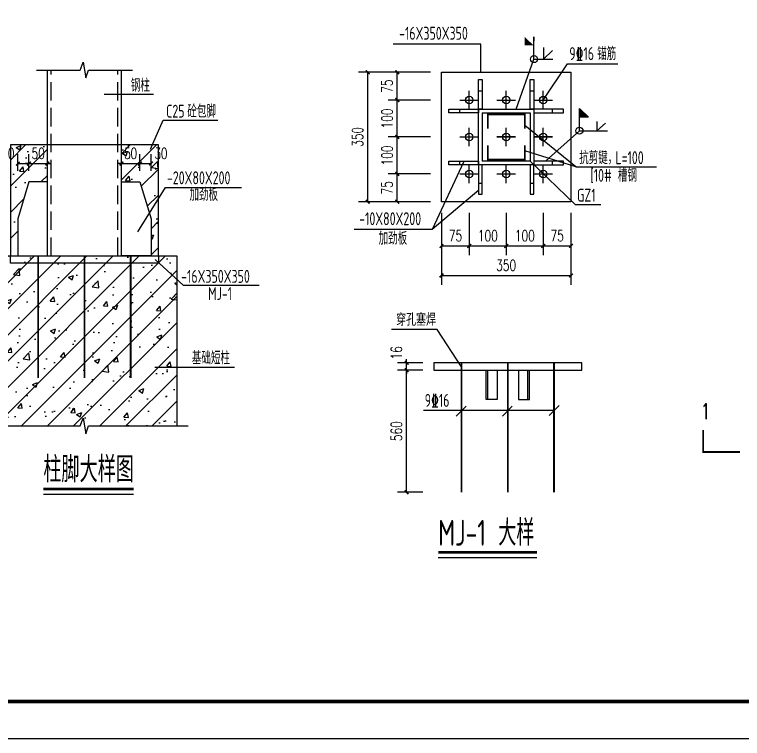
# Model space of a CAD drawing. Extents: x -45319 to 28981, y 14254 to 102895.
# Drawn here: x -11422 to 8256, y 14254 to 33828 of the extents above; entities that cross this region are included whole.
import ezdxf

# ---------------------------------------------------------------- set-up
doc = ezdxf.new("R2010")
doc.units = 0
doc.header["$LTSCALE"] = 1000
doc.header["$MEASUREMENT"] = 0
doc.linetypes.add('DASH', pattern=[0.35, 0.25, -0.1])
for name, color, linetype in [('220', 2, 'Continuous'), ('DIM_SYMB', 3, 'Continuous'), ('PUB_TEXT', 7, 'Continuous'), ('PUB_TITLE', 4, 'Continuous'), ('立面', 2, 'Continuous')]:
    doc.layers.add(name, color=color, linetype=linetype)
doc.styles.add('_TCH_DIM', font='SIMPLEX', dxfattribs={"bigfont": 'GBCBIG'})
doc.styles.add('_TCH_DIM_T3', font='SIMPLEX.shx', dxfattribs={"width": 0.705882, "bigfont": 'GBCBIG.shx'})
doc.styles.add('_TCH_LABEL', font='COMPLEX', dxfattribs={"bigfont": 'GBCBIG'})
doc.styles.get("Standard").update_dxf_attribs({"font": 'gbenor.shx', "bigfont": 'gbcbig.shx'})
doc.styles.add('TSSD_Dimension', font='Tssdeng.shx', dxfattribs={"width": 0.7, "bigfont": 'hztxt.shx'})
doc.styles.add('TSSD_Rein', font='tssdeng.shx', dxfattribs={"width": 0.7, "bigfont": 'hztxt.shx'})
doc.dimstyles.new('_TCH_ARCH&&10', dxfattribs={"dimtxt": 29.75, "dimasz": 10, "dimexe": 25, "dimexo": 30, "dimgap": 12.625, "dimtad": 1, "dimdec": 0, "dimzin": 0, "dimdsep": 46, "dimtxsty": '_TCH_DIM_T3', "dimblk": 'ARCHTICK', "dimcen": 0.09, "dimclrt": 7, "dimazin": 2, "dimtfac": 1, "dimtdec": 0, "dimtix": 1, "dimtmove": 2, "dimatfit": 3, "dimfxl": 0, "dimtolj": 1, "dimtzin": 0, "dimarcsym": 0})

# ---------------------------------------------------------------- blocks, each defined once
blk = doc.blocks.new('_ArchTick')
at = {"color": 0, "linetype": 'ByBlock', "const_width": 0.4}
blk.add_lwpolyline([(-0.5, -0.5), (0.5, 0.5)], dxfattribs=at)
blk = doc.blocks.new('*D42')
at = {"layer": '220', "color": 0, "lineweight": -2, "transparency": 16777216}
for p, q in [((145231.5, 71794), (145127, 71794)), ((145152, 71694), (145152, 71794)), ((145231.5, 71694), (145127, 71694))]:
    blk.add_line(p, q, dxfattribs=at)
at = {"layer": 'Defpoints', "color": 0, "transparency": 16777216}
for p in [(145152, 71794), (145261.5, 71794), (145261.5, 71694)]:
    blk.add_point(p, dxfattribs=at)
at = {"layer": '220', "color": 0, "lineweight": -2, "transparency": 16777216, "xscale": 10, "yscale": 10, "zscale": 10}
for p, rotation in [((145152, 71794), 90), ((145152, 71694), 270)]:
    blk.add_blockref('_ArchTick', p, dxfattribs=dict(at, rotation=rotation))
at = {"layer": '220', "color": 7, "transparency": 16777216, "insert": (145124.5, 71744), "char_height": 29.75, "attachment_point": 5, "rotation": 90, "style": '_TCH_DIM_T3'}
blk.add_mtext('\\A1;100', dxfattribs=at)
blk = doc.blocks.new('*D43')
at = {"layer": '220', "color": 0, "lineweight": -2, "transparency": 16777216}
for p, q in [((145231.5, 71694), (145127, 71694)), ((145152, 71594), (145152, 71694)), ((145231.5, 71594), (145127, 71594))]:
    blk.add_line(p, q, dxfattribs=at)
at = {"layer": 'Defpoints', "color": 0, "transparency": 16777216}
for p in [(145152, 71694), (145261.5, 71694), (145261.5, 71594)]:
    blk.add_point(p, dxfattribs=at)
at = {"layer": '220', "color": 0, "lineweight": -2, "transparency": 16777216, "xscale": 10, "yscale": 10, "zscale": 10}
for p, rotation in [((145152, 71694), 90), ((145152, 71594), 270)]:
    blk.add_blockref('_ArchTick', p, dxfattribs=dict(at, rotation=rotation))
at = {"layer": '220', "color": 7, "transparency": 16777216, "insert": (145124.5, 71644), "char_height": 29.75, "attachment_point": 5, "rotation": 90, "style": '_TCH_DIM_T3'}
blk.add_mtext('\\A1;100', dxfattribs=at)
blk = doc.blocks.new('*D44')
at = {"layer": '220', "color": 0, "lineweight": -2, "transparency": 16777216}
for p, q in [((145231.5, 71594), (145127, 71594)), ((145152, 71494), (145152, 71594)), ((145231.5, 71494), (145127, 71494))]:
    blk.add_line(p, q, dxfattribs=at)
at = {"layer": 'Defpoints', "color": 0, "transparency": 16777216}
for p in [(145152, 71594), (145261.5, 71594), (145261.5, 71494)]:
    blk.add_point(p, dxfattribs=at)
at = {"layer": '220', "color": 0, "lineweight": -2, "transparency": 16777216, "xscale": 10, "yscale": 10, "zscale": 10}
for p, rotation in [((145152, 71594), 90), ((145152, 71494), 270)]:
    blk.add_blockref('_ArchTick', p, dxfattribs=dict(at, rotation=rotation))
at = {"layer": '220', "color": 7, "transparency": 16777216, "insert": (145124.5, 71544), "char_height": 29.75, "attachment_point": 5, "rotation": 90, "style": '_TCH_DIM_T3'}
blk.add_mtext('\\A1;100', dxfattribs=at)
blk = doc.blocks.new('*D45')
at = {"layer": '220', "color": 0, "lineweight": -2, "transparency": 16777216}
for p, q in [((145231.5, 71494), (145127, 71494)), ((145152, 71494), (145152, 71504)), ((145152, 71474), (145152, 71494)), ((145231.5, 71474), (145127, 71474)), ((145152, 71474), (145152, 71464))]:
    blk.add_line(p, q, dxfattribs=at)
at = {"layer": 'Defpoints', "color": 0, "transparency": 16777216}
for p in [(145152, 71494), (145261.5, 71494), (145261.5, 71474)]:
    blk.add_point(p, dxfattribs=at)
at = {"layer": '220', "color": 0, "lineweight": -2, "transparency": 16777216, "xscale": 10, "yscale": 10, "zscale": 10}
for p, rotation in [((145152, 71494), 270), ((145152, 71474), 90)]:
    blk.add_blockref('_ArchTick', p, dxfattribs=dict(at, rotation=rotation))
at = {"layer": '220', "color": 7, "transparency": 16777216, "insert": (145124.5, 71447), "char_height": 29.75, "attachment_point": 5, "rotation": 90, "style": '_TCH_DIM_T3'}
blk.add_mtext('\\A1;20', dxfattribs=at)
blk = doc.blocks.new('*D46')
at = {"layer": '220', "color": 0, "lineweight": -2, "transparency": 16777216}
for p, q in [((145281.5, 71724), (145281.5, 71768.5)), ((145311.5, 71724), (145311.5, 71768.5)), ((145281.5, 71743.5), (145311.5, 71743.5))]:
    blk.add_line(p, q, dxfattribs=at)
at = {"layer": 'Defpoints', "color": 0, "transparency": 16777216}
for p in [(145311.5, 71743.5), (145281.5, 71694), (145311.5, 71694)]:
    blk.add_point(p, dxfattribs=at)
at = {"layer": '220', "color": 0, "lineweight": -2, "transparency": 16777216, "xscale": 10, "yscale": 10, "zscale": 10, "rotation": 180}
blk.add_blockref('_ArchTick', (145281.5, 71743.5), dxfattribs=at)
at = {"layer": '220', "color": 0, "lineweight": -2, "transparency": 16777216, "xscale": 10, "yscale": 10, "zscale": 10}
blk.add_blockref('_ArchTick', (145311.5, 71743.5), dxfattribs=at)
at = {"layer": '220', "color": 7, "transparency": 16777216, "insert": (145254.5, 71771), "char_height": 29.75, "attachment_point": 5, "style": '_TCH_DIM_T3'}
blk.add_mtext('\\A1;30', dxfattribs=at)
blk = doc.blocks.new('*D47')
at = {"layer": '220', "color": 0, "lineweight": -2, "transparency": 16777216}
for p, q in [((145311.5, 71724), (145311.5, 71768.5)), ((145361.5, 71724), (145361.5, 71768.5)), ((145311.5, 71743.5), (145301.5, 71743.5)), ((145311.5, 71743.5), (145361.5, 71743.5)), ((145361.5, 71743.5), (145371.5, 71743.5))]:
    blk.add_line(p, q, dxfattribs=at)
at = {"layer": 'Defpoints', "color": 0, "transparency": 16777216}
for p in [(145361.5, 71743.5), (145311.5, 71694), (145361.5, 71694)]:
    blk.add_point(p, dxfattribs=at)
at = {"layer": '220', "color": 0, "lineweight": -2, "transparency": 16777216, "xscale": 10, "yscale": 10, "zscale": 10}
blk.add_blockref('_ArchTick', (145311.5, 71743.5), dxfattribs=at)
at = {"layer": '220', "color": 0, "lineweight": -2, "transparency": 16777216, "xscale": 10, "yscale": 10, "zscale": 10, "rotation": 180}
blk.add_blockref('_ArchTick', (145361.5, 71743.5), dxfattribs=at)
at = {"layer": '220', "color": 7, "transparency": 16777216, "insert": (145336.5, 71771), "char_height": 29.75, "attachment_point": 5, "style": '_TCH_DIM_T3'}
blk.add_mtext('\\A1;50', dxfattribs=at)
blk = doc.blocks.new('*D48')
at = {"layer": '220', "color": 0, "lineweight": -2, "transparency": 16777216}
for p, q in [((145611.5, 71724), (145611.5, 71768.5)), ((145641.5, 71724), (145641.5, 71768.5)), ((145611.5, 71743.5), (145641.5, 71743.5))]:
    blk.add_line(p, q, dxfattribs=at)
at = {"layer": 'Defpoints', "color": 0, "transparency": 16777216}
for p in [(145641.5, 71743.5), (145611.5, 71694), (145641.5, 71694)]:
    blk.add_point(p, dxfattribs=at)
at = {"layer": '220', "color": 0, "lineweight": -2, "transparency": 16777216, "xscale": 10, "yscale": 10, "zscale": 10, "rotation": 180}
blk.add_blockref('_ArchTick', (145611.5, 71743.5), dxfattribs=at)
at = {"layer": '220', "color": 0, "lineweight": -2, "transparency": 16777216, "xscale": 10, "yscale": 10, "zscale": 10}
blk.add_blockref('_ArchTick', (145641.5, 71743.5), dxfattribs=at)
at = {"layer": '220', "color": 7, "transparency": 16777216, "insert": (145668.5, 71771), "char_height": 29.75, "attachment_point": 5, "style": '_TCH_DIM_T3'}
blk.add_mtext('\\A1;30', dxfattribs=at)
blk = doc.blocks.new('*D49')
at = {"layer": '220', "color": 0, "lineweight": -2, "transparency": 16777216}
for p, q in [((145561.5, 71724), (145561.5, 71768.5)), ((145611.5, 71724), (145611.5, 71768.5)), ((145561.5, 71743.5), (145551.5, 71743.5)), ((145561.5, 71743.5), (145611.5, 71743.5)), ((145611.5, 71743.5), (145621.5, 71743.5))]:
    blk.add_line(p, q, dxfattribs=at)
at = {"layer": 'Defpoints', "color": 0, "transparency": 16777216}
for p in [(145611.5, 71743.5), (145561.5, 71694), (145611.5, 71694)]:
    blk.add_point(p, dxfattribs=at)
at = {"layer": '220', "color": 0, "lineweight": -2, "transparency": 16777216, "xscale": 10, "yscale": 10, "zscale": 10}
blk.add_blockref('_ArchTick', (145561.5, 71743.5), dxfattribs=at)
at = {"layer": '220', "color": 0, "lineweight": -2, "transparency": 16777216, "xscale": 10, "yscale": 10, "zscale": 10, "rotation": 180}
blk.add_blockref('_ArchTick', (145611.5, 71743.5), dxfattribs=at)
at = {"layer": '220', "color": 7, "transparency": 16777216, "insert": (145586.5, 71771), "char_height": 29.75, "attachment_point": 5, "style": '_TCH_DIM_T3'}
blk.add_mtext('\\A1;50', dxfattribs=at)
blk = doc.blocks.new('*D50')
at = {"layer": '220', "color": 0, "lineweight": -2, "transparency": 16777216}
for p, q in [((146338.5, 71310.5), (146338.5, 71196)), ((146413.5, 71310.5), (146413.5, 71196)), ((146338.5, 71221), (146413.5, 71221))]:
    blk.add_line(p, q, dxfattribs=at)
at = {"layer": 'Defpoints', "color": 0, "transparency": 16777216}
for p in [(146338.5, 71340.5), (146413.5, 71340.5), (146413.5, 71221)]:
    blk.add_point(p, dxfattribs=at)
at = {"layer": '220', "color": 0, "lineweight": -2, "transparency": 16777216, "xscale": 10, "yscale": 10, "zscale": 10, "rotation": 180}
blk.add_blockref('_ArchTick', (146338.5, 71221), dxfattribs=at)
at = {"layer": '220', "color": 0, "lineweight": -2, "transparency": 16777216, "xscale": 10, "yscale": 10, "zscale": 10}
blk.add_blockref('_ArchTick', (146413.5, 71221), dxfattribs=at)
at = {"layer": '220', "color": 7, "transparency": 16777216, "insert": (146376, 71248.5), "char_height": 29.75, "attachment_point": 5, "style": '_TCH_DIM_T3'}
blk.add_mtext('\\A1;75', dxfattribs=at)
blk = doc.blocks.new('*D51')
at = {"layer": '220', "color": 0, "lineweight": -2, "transparency": 16777216}
for p, q in [((146413.5, 71310.5), (146413.5, 71196)), ((146513.5, 71310.5), (146513.5, 71196)), ((146413.5, 71221), (146513.5, 71221))]:
    blk.add_line(p, q, dxfattribs=at)
at = {"layer": 'Defpoints', "color": 0, "transparency": 16777216}
for p in [(146413.5, 71340.5), (146513.5, 71340.5), (146513.5, 71221)]:
    blk.add_point(p, dxfattribs=at)
at = {"layer": '220', "color": 0, "lineweight": -2, "transparency": 16777216, "xscale": 10, "yscale": 10, "zscale": 10, "rotation": 180}
blk.add_blockref('_ArchTick', (146413.5, 71221), dxfattribs=at)
at = {"layer": '220', "color": 0, "lineweight": -2, "transparency": 16777216, "xscale": 10, "yscale": 10, "zscale": 10}
blk.add_blockref('_ArchTick', (146513.5, 71221), dxfattribs=at)
at = {"layer": '220', "color": 7, "transparency": 16777216, "insert": (146463.5, 71248.5), "char_height": 29.75, "attachment_point": 5, "style": '_TCH_DIM_T3'}
blk.add_mtext('\\A1;100', dxfattribs=at)
blk = doc.blocks.new('*D52')
at = {"layer": '220', "color": 0, "lineweight": -2, "transparency": 16777216}
for p, q in [((146513.5, 71310.5), (146513.5, 71196)), ((146613.5, 71310.5), (146613.5, 71196)), ((146513.5, 71221), (146613.5, 71221))]:
    blk.add_line(p, q, dxfattribs=at)
at = {"layer": 'Defpoints', "color": 0, "transparency": 16777216}
for p in [(146513.5, 71340.5), (146613.5, 71340.5), (146613.5, 71221)]:
    blk.add_point(p, dxfattribs=at)
at = {"layer": '220', "color": 0, "lineweight": -2, "transparency": 16777216, "xscale": 10, "yscale": 10, "zscale": 10, "rotation": 180}
blk.add_blockref('_ArchTick', (146513.5, 71221), dxfattribs=at)
at = {"layer": '220', "color": 0, "lineweight": -2, "transparency": 16777216, "xscale": 10, "yscale": 10, "zscale": 10}
blk.add_blockref('_ArchTick', (146613.5, 71221), dxfattribs=at)
at = {"layer": '220', "color": 7, "transparency": 16777216, "insert": (146563.5, 71248.5), "char_height": 29.75, "attachment_point": 5, "style": '_TCH_DIM_T3'}
blk.add_mtext('\\A1;100', dxfattribs=at)
blk = doc.blocks.new('*D53')
at = {"layer": '220', "color": 0, "lineweight": -2, "transparency": 16777216}
for p, q in [((146613.5, 71310.5), (146613.5, 71196)), ((146688.5, 71310.5), (146688.5, 71196)), ((146613.5, 71221), (146688.5, 71221))]:
    blk.add_line(p, q, dxfattribs=at)
at = {"layer": 'Defpoints', "color": 0, "transparency": 16777216}
for p in [(146613.5, 71340.5), (146688.5, 71340.5), (146688.5, 71221)]:
    blk.add_point(p, dxfattribs=at)
at = {"layer": '220', "color": 0, "lineweight": -2, "transparency": 16777216, "xscale": 10, "yscale": 10, "zscale": 10, "rotation": 180}
blk.add_blockref('_ArchTick', (146613.5, 71221), dxfattribs=at)
at = {"layer": '220', "color": 0, "lineweight": -2, "transparency": 16777216, "xscale": 10, "yscale": 10, "zscale": 10}
blk.add_blockref('_ArchTick', (146688.5, 71221), dxfattribs=at)
at = {"layer": '220', "color": 7, "transparency": 16777216, "insert": (146651, 71248.5), "char_height": 29.75, "attachment_point": 5, "style": '_TCH_DIM_T3'}
blk.add_mtext('\\A1;75', dxfattribs=at)
blk = doc.blocks.new('*D54')
at = {"layer": '220', "color": 0, "lineweight": -2, "transparency": 16777216}
for p, q in [((146338.5, 71310.5), (146338.5, 71116)), ((146688.5, 71310.5), (146688.5, 71116)), ((146338.5, 71141), (146688.5, 71141))]:
    blk.add_line(p, q, dxfattribs=at)
at = {"layer": 'Defpoints', "color": 0, "transparency": 16777216}
for p in [(146338.5, 71340.5), (146688.5, 71340.5), (146688.5, 71141)]:
    blk.add_point(p, dxfattribs=at)
at = {"layer": '220', "color": 0, "lineweight": -2, "transparency": 16777216, "xscale": 10, "yscale": 10, "zscale": 10, "rotation": 180}
blk.add_blockref('_ArchTick', (146338.5, 71141), dxfattribs=at)
at = {"layer": '220', "color": 0, "lineweight": -2, "transparency": 16777216, "xscale": 10, "yscale": 10, "zscale": 10}
blk.add_blockref('_ArchTick', (146688.5, 71141), dxfattribs=at)
at = {"layer": '220', "color": 7, "transparency": 16777216, "insert": (146513.5, 71168.5), "char_height": 29.75, "attachment_point": 5, "style": '_TCH_DIM_T3'}
blk.add_mtext('\\A1;350', dxfattribs=at)
blk = doc.blocks.new('*D55')
at = {"layer": '220', "color": 0, "lineweight": -2, "transparency": 16777216}
for p, q in [((146308.5, 71690.5), (146194, 71690.5)), ((146219, 71615.5), (146219, 71690.5)), ((146308.5, 71615.5), (146194, 71615.5))]:
    blk.add_line(p, q, dxfattribs=at)
at = {"layer": 'Defpoints', "color": 0, "transparency": 16777216}
for p in [(146219, 71690.5), (146338.5, 71690.5), (146338.5, 71615.5)]:
    blk.add_point(p, dxfattribs=at)
at = {"layer": '220', "color": 0, "lineweight": -2, "transparency": 16777216, "xscale": 10, "yscale": 10, "zscale": 10}
for p, rotation in [((146219, 71690.5), 90), ((146219, 71615.5), 270)]:
    blk.add_blockref('_ArchTick', p, dxfattribs=dict(at, rotation=rotation))
at = {"layer": '220', "color": 7, "transparency": 16777216, "insert": (146191.5, 71653), "char_height": 29.75, "attachment_point": 5, "rotation": 90, "style": '_TCH_DIM_T3'}
blk.add_mtext('\\A1;75', dxfattribs=at)
blk = doc.blocks.new('*D56')
at = {"layer": '220', "color": 0, "lineweight": -2, "transparency": 16777216}
for p, q in [((146308.5, 71615.5), (146194, 71615.5)), ((146219, 71515.5), (146219, 71615.5)), ((146308.5, 71515.5), (146194, 71515.5))]:
    blk.add_line(p, q, dxfattribs=at)
at = {"layer": 'Defpoints', "color": 0, "transparency": 16777216}
for p in [(146219, 71615.5), (146338.5, 71615.5), (146338.5, 71515.5)]:
    blk.add_point(p, dxfattribs=at)
at = {"layer": '220', "color": 0, "lineweight": -2, "transparency": 16777216, "xscale": 10, "yscale": 10, "zscale": 10}
for p, rotation in [((146219, 71615.5), 90), ((146219, 71515.5), 270)]:
    blk.add_blockref('_ArchTick', p, dxfattribs=dict(at, rotation=rotation))
at = {"layer": '220', "color": 7, "transparency": 16777216, "insert": (146191.5, 71565.5), "char_height": 29.75, "attachment_point": 5, "rotation": 90, "style": '_TCH_DIM_T3'}
blk.add_mtext('\\A1;100', dxfattribs=at)
blk = doc.blocks.new('*D57')
at = {"layer": '220', "color": 0, "lineweight": -2, "transparency": 16777216}
for p, q in [((146308.5, 71515.5), (146194, 71515.5)), ((146219, 71415.5), (146219, 71515.5)), ((146308.5, 71415.5), (146194, 71415.5))]:
    blk.add_line(p, q, dxfattribs=at)
at = {"layer": 'Defpoints', "color": 0, "transparency": 16777216}
for p in [(146219, 71515.5), (146338.5, 71515.5), (146338.5, 71415.5)]:
    blk.add_point(p, dxfattribs=at)
at = {"layer": '220', "color": 0, "lineweight": -2, "transparency": 16777216, "xscale": 10, "yscale": 10, "zscale": 10}
for p, rotation in [((146219, 71515.5), 90), ((146219, 71415.5), 270)]:
    blk.add_blockref('_ArchTick', p, dxfattribs=dict(at, rotation=rotation))
at = {"layer": '220', "color": 7, "transparency": 16777216, "insert": (146191.5, 71465.5), "char_height": 29.75, "attachment_point": 5, "rotation": 90, "style": '_TCH_DIM_T3'}
blk.add_mtext('\\A1;100', dxfattribs=at)
blk = doc.blocks.new('*D58')
at = {"layer": '220', "color": 0, "lineweight": -2, "transparency": 16777216}
for p, q in [((146308.5, 71415.5), (146194, 71415.5)), ((146219, 71340.5), (146219, 71415.5)), ((146308.5, 71340.5), (146194, 71340.5))]:
    blk.add_line(p, q, dxfattribs=at)
at = {"layer": 'Defpoints', "color": 0, "transparency": 16777216}
for p in [(146219, 71415.5), (146338.5, 71415.5), (146338.5, 71340.5)]:
    blk.add_point(p, dxfattribs=at)
at = {"layer": '220', "color": 0, "lineweight": -2, "transparency": 16777216, "xscale": 10, "yscale": 10, "zscale": 10}
for p, rotation in [((146219, 71415.5), 90), ((146219, 71340.5), 270)]:
    blk.add_blockref('_ArchTick', p, dxfattribs=dict(at, rotation=rotation))
at = {"layer": '220', "color": 7, "transparency": 16777216, "insert": (146191.5, 71378), "char_height": 29.75, "attachment_point": 5, "rotation": 90, "style": '_TCH_DIM_T3'}
blk.add_mtext('\\A1;75', dxfattribs=at)
blk = doc.blocks.new('*D59')
at = {"layer": '220', "color": 0, "lineweight": -2, "transparency": 16777216}
for p, q in [((146308.5, 71690.5), (146114, 71690.5)), ((146139, 71340.5), (146139, 71690.5)), ((146308.5, 71340.5), (146114, 71340.5))]:
    blk.add_line(p, q, dxfattribs=at)
at = {"layer": 'Defpoints', "color": 0, "transparency": 16777216}
for p in [(146139, 71690.5), (146338.5, 71690.5), (146338.5, 71340.5)]:
    blk.add_point(p, dxfattribs=at)
at = {"layer": '220', "color": 0, "lineweight": -2, "transparency": 16777216, "xscale": 10, "yscale": 10, "zscale": 10}
for p, rotation in [((146139, 71690.5), 90), ((146139, 71340.5), 270)]:
    blk.add_blockref('_ArchTick', p, dxfattribs=dict(at, rotation=rotation))
at = {"layer": '220', "color": 7, "transparency": 16777216, "insert": (146111.5, 71515.5), "char_height": 29.75, "attachment_point": 5, "rotation": 90, "style": '_TCH_DIM_T3'}
blk.add_mtext('\\A1;350', dxfattribs=at)
blk = doc.blocks.new('*D60')
at = {"layer": '220', "color": 0, "lineweight": -2, "transparency": 16777216}
for p, q in [((146287.7, 70904.9), (146219.1, 70904.9)), ((146244.1, 70904.9), (146244.1, 70914.9)), ((146244.1, 70884.9), (146244.1, 70904.9)), ((146287.7, 70884.9), (146219.1, 70884.9)), ((146244.1, 70884.9), (146244.1, 70874.9))]:
    blk.add_line(p, q, dxfattribs=at)
at = {"layer": 'Defpoints', "color": 0, "transparency": 16777216}
for p in [(146244.1, 70904.9), (146317.7, 70904.9), (146317.7, 70884.9)]:
    blk.add_point(p, dxfattribs=at)
at = {"layer": '220', "color": 0, "lineweight": -2, "transparency": 16777216, "xscale": 10, "yscale": 10, "zscale": 10}
for p, rotation in [((146244.1, 70904.9), 270), ((146244.1, 70884.9), 90)]:
    blk.add_blockref('_ArchTick', p, dxfattribs=dict(at, rotation=rotation))
at = {"layer": '220', "color": 7, "transparency": 16777216, "insert": (146216.6, 70931.9), "char_height": 29.75, "attachment_point": 5, "rotation": 90, "style": '_TCH_DIM_T3'}
blk.add_mtext('\\A1;16', dxfattribs=at)
blk = doc.blocks.new('*D61')
at = {"layer": '220', "color": 0, "lineweight": -2, "transparency": 16777216}
for p, q in [((146287.7, 70884.9), (146219.1, 70884.9)), ((146244.1, 70554.9), (146244.1, 70884.9)), ((146287.7, 70554.9), (146219.1, 70554.9))]:
    blk.add_line(p, q, dxfattribs=at)
at = {"layer": 'Defpoints', "color": 0, "transparency": 16777216}
for p in [(146244.1, 70884.9), (146317.7, 70884.9), (146317.7, 70554.9)]:
    blk.add_point(p, dxfattribs=at)
at = {"layer": '220', "color": 0, "lineweight": -2, "transparency": 16777216, "xscale": 10, "yscale": 10, "zscale": 10}
for p, rotation in [((146244.1, 70884.9), 90), ((146244.1, 70554.9), 270)]:
    blk.add_blockref('_ArchTick', p, dxfattribs=dict(at, rotation=rotation))
at = {"layer": '220', "color": 7, "transparency": 16777216, "insert": (146216.6, 70719.9), "char_height": 29.75, "attachment_point": 5, "rotation": 90, "style": '_TCH_DIM_T3'}
blk.add_mtext('\\A1;560', dxfattribs=at)
blk = doc.blocks.new('erwer')
at = {"layer": '220'}
h = blk.add_hatch(dxfattribs=at)
h.set_pattern_fill('钢筋混凝土', color=0, scale=20)
h.set_pattern_definition([(45, (0, -100), (-35.355339, 35.355339), []), (50, (0, -100), (143.45204, -12.55043), [15, -165]), (355, (0, -100), (-27.75027, 150.43843), [12, -132]), (100.4514, (11.95, -101.05), (115.70188, 137.88791), [12.74804, -140.22842]), (46.1842, (0, -60), (213.44821, -33.1038), [22.5, -247.5]), (96.6356, (17.79, -62.76), (186.93254, 194.82357), [19.12206, -210.3426]), (351.1842, (0, -60), (186.9324, 194.82372), [18, -198]), (21, (20, -70), (119.38141, -80.52378), [15, -165]), (326, (20, -70), (48.66307, 145.03001), [12, -132]), (71.4514, (29.95, -76.71), (168.04453, 64.5061), [12.74804, -140.22842]), (37.5, (0, -100), (2.431971, 66.57877), [0, -130.4, 0, -134, 0, -132.5]), (7.5, (0, -100), (52.613907, 78.882342), [0, -76.4, 0, -127.4, 0, -50.5]), (327.5, (-44.6, -100), (106.764487, -4.510974), [0, -50, 0, -156, 0, -207]), (317.5, (-64.6, -100), (116.637234, 20.020996), [0, -65, 0, -103.6, 0, -147])])
h.paths.add_polyline_path([(145661.5, 71794), (145561.5, 71794), (145561.5, 71694), (145611.5, 71694), (145641.5, 71594), (145641.5, 71494), (145661.5, 71494)])
h.paths.add_polyline_path([(145261.5, 71494), (145281.5, 71494), (145281.5, 71594), (145311.5, 71694), (145361.5, 71694), (145361.5, 71794), (145261.5, 71794)])
h = blk.add_hatch(dxfattribs=at)
h.set_pattern_fill('钢筋混凝土', color=0, scale=20)
h.set_pattern_definition([(45, (0, 0), (-35.355339, 35.355339), []), (50, (0, 0), (143.45204, -12.55043), [15, -165]), (355, (0, 0), (-27.75027, 150.43843), [12, -132]), (100.4514, (11.95, -1.05), (115.70188, 137.88791), [12.74804, -140.22842]), (46.1842, (0, 40), (213.44821, -33.1038), [22.5, -247.5]), (96.6356, (17.79, 37.24), (186.93254, 194.82357), [19.12206, -210.3426]), (351.1842, (0, 40), (186.9324, 194.82372), [18, -198]), (21, (20, 30), (119.38141, -80.52378), [15, -165]), (326, (20, 30), (48.66307, 145.03001), [12, -132]), (71.4514, (29.95, 23.29), (168.04453, 64.5061), [12.74804, -140.22842]), (37.5, (0, 0), (2.431971, 66.57877), [0, -130.4, 0, -134, 0, -132.5]), (7.5, (0, 0), (52.613907, 78.882342), [0, -76.4, 0, -127.4, 0, -50.5]), (327.5, (-44.6, 0), (106.764487, -4.510974), [0, -50, 0, -156, 0, -207]), (317.5, (-64.6, 0), (116.637234, 20.020996), [0, -65, 0, -103.6, 0, -147])])
h.paths.add_polyline_path([(145211.5, 71494), (145711.5, 71494), (145711.5, 71034), (145211.5, 71034)])
at = {"layer": '220', "color": 4}
for p, q in [((145361.5, 71494), (145361.5, 71996.5)), ((145561.5, 71494), (145561.5, 71996.5))]:
    blk.add_line(p, q, dxfattribs=at)
at = {"layer": '220', "color": 4, "linetype": 'DASH', "ltscale": 0.2}
for p, q in [((145371.5, 71494), (145371.5, 71996.5)), ((145551.5, 71494), (145551.5, 71996.5))]:
    blk.add_line(p, q, dxfattribs=at)
at = {"layer": '220', "color": 3}
for p, q in [((145514.5, 71931), (145648.5, 71931)), ((145087, 71824), (144937.4, 71824)), ((145057, 71794), (145027, 71824)), ((145057, 71794), (145087, 71824)), ((145127, 71794), (145027, 71794)), ((145087, 71524), (144937.4, 71524)), ((145057, 71494), (145027, 71524)), ((145057, 71494), (145087, 71524)), ((145127, 71494), (145027, 71494)), ((145651.5, 71193), (145867, 71193))]:
    blk.add_line(p, q, dxfattribs=at)
at = {"layer": '220', "color": 0}
for p, q in [((145211.5, 71494), (145211.5, 71034)), ((145211.5, 71494), (145711.5, 71494)), ((145711.5, 71494), (145711.5, 71034))]:
    blk.add_line(p, q, dxfattribs=at)
for points in [[(145331.5, 71996.5), (145450.2, 71996.5), (145457.9, 72017.5), (145465.3, 71975.5), (145472.8, 71996.5), (145591.5, 71996.5)], [(145181.5, 71034), (145450.2, 71034), (145457.9, 71055), (145465.3, 71013), (145472.8, 71034), (145741.5, 71034)]]:
    blk.add_lwpolyline(points, dxfattribs=at)
at = {"layer": '220', "color": 3}
for points in [[(145639.9, 71782.7), (145674.7, 71861), (145822.2, 71861)], [(145606, 71559), (145680.5, 71679), (145886, 71679)], [(145652.5, 71484), (145728.5, 71415), (145934, 71415)]]:
    blk.add_lwpolyline(points, dxfattribs=at)
at = {"layer": '220', "color": 0}
for points in [[(145261.5, 71494), (145661.5, 71494), (145661.5, 71794), (145261.5, 71794)], [(145361.5, 71694), (145311.5, 71694), (145281.5, 71594), (145281.5, 71494), (145361.5, 71494)], [(145561.5, 71694), (145611.5, 71694), (145641.5, 71594), (145641.5, 71494), (145561.5, 71494)]]:
    blk.add_lwpolyline(points, close=True, dxfattribs=at)
at = {"layer": '220', "color": 2}
blk.add_lwpolyline([(145261.5, 71494), (145661.5, 71494), (145661.5, 71474), (145261.5, 71474)], close=True, dxfattribs=at)
at = {"layer": '220', "color": 1, "const_width": 5}
for points in [[(145336.5, 71494), (145336.5, 71164)], [(145461.5, 71494), (145461.5, 71164)], [(145586.5, 71494), (145586.5, 71164)]]:
    blk.add_lwpolyline(points, dxfattribs=at)
at = {"layer": '220', "color": 0}
for s, height, style, width, p in [('钢柱', 35, 'TSSD_Rein', 0.7, (145587, 71937.5)), ('C25', 35, 'TSSD_Rein', 0.7, (145682.4, 71867.6)), ('砼包脚', 35, 'TSSD_Rein', 0.7, (145739.9, 71867.6)), ('%%P0.000', 29.75, '_TCH_DIM', 0.705882, (144948.8, 71834.5)), ('-20X80X200', 35, 'TSSD_Rein', 0.7, (145684.5, 71687.5)), ('加劲板', 35, 'TSSD_Rein', 0.7, (145745.5, 71642.5)), ('-0.300', 29.75, '_TCH_DIM', 0.705882, (144948.8, 71534.5)), ('-16X350X350', 35, 'TSSD_Rein', 0.7, (145723, 71421)), ('MJ-1', 35, 'TSSD_Rein', 0.7, (145796, 71374.5)), ('基础短柱', 35, 'TSSD_Rein', 0.7, (145752, 71200.5))]:
    blk.add_text(s, height=height, dxfattribs=dict(at, style=style, width=width)).set_placement(p)
at = {"layer": '220'}
for p1, p2, picture, middle in [((145261.5, 71694), (145261.5, 71794), '*D42', (145124.5, 71744)), ((145261.5, 71594), (145261.5, 71694), '*D43', (145124.5, 71644)), ((145261.5, 71494), (145261.5, 71594), '*D44', (145124.5, 71544))]:
    dim = blk.add_aligned_dim(p1=p1, p2=p2, distance=109.5, dimstyle='_TCH_ARCH&&10', dxfattribs=at)
    dim.commit()
    dim.dimension.update_dxf_attribs({"geometry": picture, "text_midpoint": middle})
at = {"layer": '220', "color": 3}
for base, p1, p2, picture, middle in [((145311.5, 71743.5), (145281.5, 71694), (145311.5, 71694), '*D46', (145254.5, 71771)), ((145641.5, 71743.5), (145611.5, 71694), (145641.5, 71694), '*D48', (145668.5, 71771))]:
    dim = blk.add_linear_dim(base=base, p1=p1, p2=p2, angle=0, dimstyle='_TCH_ARCH&&10', dxfattribs=at)
    dim.commit()
    dim.dimension.update_dxf_attribs({"geometry": picture, "text_midpoint": middle, "dimtype": 129})
for p1, p2, picture, middle in [((145311.5, 71694), (145361.5, 71694), '*D47', (145336.5, 71771)), ((145561.5, 71694), (145611.5, 71694), '*D49', (145586.5, 71771))]:
    dim = blk.add_aligned_dim(p1=p1, p2=p2, distance=49.5, dimstyle='_TCH_ARCH&&10', dxfattribs=at)
    dim.commit()
    dim.dimension.update_dxf_attribs({"geometry": picture, "text_midpoint": middle})
at = {"layer": '220', "color": 0}
dim = blk.add_linear_dim(base=(145152, 71494), p1=(145261.5, 71474), p2=(145261.5, 71494), angle=90, dimstyle='_TCH_ARCH&&10', dxfattribs=at)
dim.commit()
dim.dimension.update_dxf_attribs({"geometry": '*D45', "text_midpoint": (145124.5, 71447), "dimtype": 129})
blk = doc.blocks.new('zxcfsdf')
at = {"layer": '220'}
h = blk.add_hatch(color=0, dxfattribs=at)
h.dxf.hatch_style = 1
h.paths.add_polyline_path([(146563.5, 71786), (146563.5, 71763), (146587.5, 71763)])
h = blk.add_hatch(color=0, dxfattribs=at)
h.dxf.hatch_style = 1
h.paths.add_polyline_path([(146711.5, 71592.5), (146711.5, 71569.5), (146735.5, 71569.5)])
at = {"layer": '220', "color": 0}
for p, q in [((146588.5, 71786), (146587.5, 71763)), ((146588.5, 71726), (146588.5, 71786)), ((146587.5, 71763), (146588.5, 71763)), ((146614.5, 71757.5), (146614.5, 71726)), ((146614.5, 71726), (146638.4, 71749.1)), ((146438.5, 71640.5), (146448.5, 71640.5)), ((146578.5, 71640.5), (146588.5, 71640.5)), ((146388.5, 71580.5), (146388.5, 71590.5)), ((146638.5, 71580.5), (146638.5, 71590.5)), ((146711.5, 71532.5), (146711.5, 71592.5)), ((146711.5, 71592.5), (146735.5, 71569.5)), ((146735.5, 71569.5), (146711.5, 71569.5)), ((146758, 71557), (146758, 71532.5)), ((146758, 71532.5), (146781.5, 71553)), ((146388.5, 71440.5), (146388.5, 71450.5)), ((146638.5, 71440.5), (146638.5, 71450.5)), ((146438.5, 71390.5), (146448.5, 71390.5)), ((146578.5, 71390.5), (146588.5, 71390.5)), ((146459, 70805.6), (146459, 70884.9)), ((146464, 70805.6), (146464, 70884.9)), ((146489, 70884.9), (146489, 70805.6)), ((146546.5, 70884.9), (146546.5, 70805.6)), ((146571.5, 70805.6), (146571.5, 70884.9)), ((146576.5, 70805.6), (146576.5, 70884.9)), ((146489, 70805.6), (146459, 70805.6)), ((146546.5, 70805.6), (146576.5, 70805.6))]:
    blk.add_line(p, q, dxfattribs=at)
at = {"layer": '220', "color": 1}
for p, q in [((146413.5, 71590.5), (146413.5, 71640.5)), ((146513.5, 71590.5), (146513.5, 71640.5)), ((146613.5, 71590.5), (146613.5, 71640.5)), ((146388.5, 71615.5), (146438.5, 71615.5)), ((146488.5, 71615.5), (146538.5, 71615.5)), ((146588.5, 71615.5), (146638.5, 71615.5)), ((146413.5, 71490.5), (146413.5, 71540.5)), ((146513.5, 71490.5), (146513.5, 71540.5)), ((146613.5, 71490.5), (146613.5, 71540.5)), ((146388.5, 71515.5), (146438.5, 71515.5)), ((146488.5, 71515.5), (146538.5, 71515.5)), ((146538.5, 71515.5), (146488.5, 71515.5)), ((146588.5, 71515.5), (146638.5, 71515.5)), ((146638.5, 71515.5), (146588.5, 71515.5)), ((146413.5, 71390.5), (146413.5, 71440.5)), ((146513.5, 71390.5), (146513.5, 71440.5)), ((146613.5, 71390.5), (146613.5, 71440.5)), ((146388.5, 71415.5), (146438.5, 71415.5)), ((146488.5, 71415.5), (146538.5, 71415.5)), ((146588.5, 71415.5), (146638.5, 71415.5))]:
    blk.add_line(p, q, dxfattribs=at)
at = {"layer": '220', "color": 4}
blk.add_line((146448.5, 71580.5), (146448.5, 71450.5), dxfattribs=at)
at = {"layer": '220', "color": 3}
for p, q in [((146702, 71434.7), (146563.6, 71546.4)), ((146702, 71434.7), (146563.6, 71477.7)), ((146702, 71434.7), (146919.6, 71434.7)), ((146439.5, 71372), (146313, 71265.5)), ((146404.9, 70787.9), (146378, 70760.9)), ((146529.9, 70787.9), (146503, 70760.9)), ((146656.2, 70789.2), (146629.3, 70762.2))]:
    blk.add_line(p, q, dxfattribs=at)
for points in [[(146445, 71690.5), (146445, 71766.5), (146207.5, 71766.5)], [(146613.5, 71615.5), (146679, 71713), (146815.5, 71713)], [(146399, 71449.5), (146313, 71265.5), (146102, 71265.5)], [(146578.1, 71450.5), (146700, 71333), (146769, 71333)], [(146392.7, 70894.4), (146327.2, 70994.9), (146203.7, 70994.9)], [(146642.7, 70775.7), (146290.2, 70775.7), (146290.2, 70775.7)]]:
    blk.add_lwpolyline(points, dxfattribs=at)
at = {"layer": '220', "color": 0}
for points in [[(146540.5, 71590.5), (146588.5, 71726), (146639.5, 71726)], [(146620, 71450.5), (146711.5, 71532.5), (146787.5, 71532.5)]]:
    blk.add_lwpolyline(points, dxfattribs=at)
at = {"layer": '220', "color": 2}
blk.add_lwpolyline([(146338.5, 71690.5), (146688.5, 71690.5), (146688.5, 71340.5), (146338.5, 71340.5)], close=True, dxfattribs=at)
at = {"layer": '220', "color": 0}
for points in [[(146448.5, 71670.5), (146448.5, 71590.5), (146438.5, 71590.5), (146438.5, 71670.5)], [(146588.5, 71670.5), (146588.5, 71590.5), (146578.5, 71590.5), (146578.5, 71670.5)], [(146358.5, 71590.5), (146438.5, 71590.5), (146438.5, 71580.5), (146358.5, 71580.5)], [(146668.5, 71590.5), (146588.5, 71590.5), (146588.5, 71580.5), (146668.5, 71580.5)], [(146358.5, 71450.5), (146438.5, 71450.5), (146438.5, 71440.5), (146358.5, 71440.5)], [(146668.5, 71450.5), (146588.5, 71450.5), (146588.5, 71440.5), (146668.5, 71440.5)], [(146448.5, 71360.5), (146448.5, 71440.5), (146438.5, 71440.5), (146438.5, 71360.5)], [(146588.5, 71360.5), (146588.5, 71440.5), (146578.5, 71440.5), (146578.5, 71360.5)]]:
    blk.add_lwpolyline(points, close=True, dxfattribs=at)
at = {"layer": '220', "color": 4}
blk.add_lwpolyline([(146438.5, 71590.5), (146588.5, 71590.5), (146588.5, 71440.5), (146438.5, 71440.5)], close=True, dxfattribs=at)
for points in [[(146438.5, 71450.5), (146438.5, 71580.5)], [(146448.5, 71580.5), (146578.5, 71580.5), (146578.5, 71450.5), (146448.5, 71450.5)]]:
    blk.add_lwpolyline(points, dxfattribs=at)
at = {"layer": '220', "color": 0, "const_width": 5}
for points in [[(146463.6, 71538.4), (146463.6, 71576.4), (146563.6, 71576.4), (146563.6, 71538.4)], [(146463.6, 71492.6), (146463.6, 71454.6), (146563.6, 71454.6), (146563.6, 71492.6)]]:
    blk.add_lwpolyline(points, dxfattribs=at)
at = {"layer": '220'}
blk.add_lwpolyline([(146717.7, 70904.9), (146317.7, 70904.9), (146317.7, 70884.9), (146717.7, 70884.9)], close=True, dxfattribs=at)
at = {"layer": '220', "color": 1, "const_width": 5}
for points in [[(146392.7, 70904.9), (146392.7, 70554.9)], [(146517.7, 70904.9), (146517.7, 70554.9)], [(146642.7, 70904.9), (146642.7, 70554.9)]]:
    blk.add_lwpolyline(points, dxfattribs=at)
at = {"layer": '220', "color": 0}
for centre in [(146588.5, 71726), (146711.5, 71532.5)]:
    blk.add_circle(centre, 9.5, dxfattribs=at)
at = {"layer": '220', "color": 1}
for centre in [(146413.5, 71615.5), (146513.5, 71615.5), (146613.5, 71615.5), (146413.5, 71515.5), (146513.5, 71515.5), (146613.5, 71515.5), (146413.5, 71415.5), (146513.5, 71415.5), (146613.5, 71415.5)]:
    blk.add_circle(centre, 10, dxfattribs=at)
at = {"layer": '220', "color": 0, "style": 'TSSD_Rein', "width": 0.7}
for s, p in [('-16X350X350', (146224, 71778.5)), ('9%%13216', (146684, 71723.5)), ('锚筋', (146759.4, 71723.5)), ('GZ1', (146705, 71340.5)), ('-10X80X200', (146116, 71277)), ('加劲板', (146168.5, 71224))]:
    blk.add_text(s, height=35, dxfattribs=at).set_placement(p)
at = {"layer": '220', "width": 0.7}
for s, style, p in [('抗剪键，', 'TSSD_Rein', (146710.7, 71442)), ('L=100', 'TSSD_Rein', (146808.7, 71442)), ('[10#', 'TSSD_Rein', (146741, 71394.2)), ('槽钢', 'TSSD_Rein', (146815.4, 71394.2)), ('9%%13216', 'TSSD_Dimension', (146293.1, 70785.8))]:
    blk.add_text(s, height=35, dxfattribs=dict(at, style=style)).set_placement(p)
at = {"layer": '220', "color": 0}
blk.add_text('穿孔塞焊', height=33.76, dxfattribs=at).set_placement((146215.7, 71004.9))
at = {"layer": '220', "color": 3}
for p1, p2, distance, picture, middle in [((146338.5, 71340.5), (146338.5, 71690.5), 199.5, '*D59', (146111.5, 71515.5)), ((146338.5, 71615.5), (146338.5, 71690.5), 119.5, '*D55', (146191.5, 71653)), ((146338.5, 71515.5), (146338.5, 71615.5), 119.5, '*D56', (146191.5, 71565.5)), ((146338.5, 71415.5), (146338.5, 71515.5), 119.5, '*D57', (146191.5, 71465.5)), ((146338.5, 71340.5), (146338.5, 71415.5), 119.5, '*D58', (146191.5, 71378)), ((146338.5, 71340.5), (146413.5, 71340.5), -119.5, '*D50', (146376, 71248.5)), ((146338.5, 71340.5), (146688.5, 71340.5), -199.5, '*D54', (146513.5, 71168.5)), ((146413.5, 71340.5), (146513.5, 71340.5), -119.5, '*D51', (146463.5, 71248.5)), ((146513.5, 71340.5), (146613.5, 71340.5), -119.5, '*D52', (146563.5, 71248.5)), ((146613.5, 71340.5), (146688.5, 71340.5), -119.5, '*D53', (146651, 71248.5))]:
    dim = blk.add_aligned_dim(p1=p1, p2=p2, distance=distance, dimstyle='_TCH_ARCH&&10', dxfattribs=at)
    dim.commit()
    dim.dimension.update_dxf_attribs({"geometry": picture, "text_midpoint": middle})
dim = blk.add_linear_dim(base=(146244.1, 70904.9), p1=(146317.7, 70884.9), p2=(146317.7, 70904.9), angle=90, text='16', dimstyle='_TCH_ARCH&&10', dxfattribs=at)
dim.commit()
dim.dimension.update_dxf_attribs({"geometry": '*D60', "text_midpoint": (146216.6, 70931.9), "dimtype": 129})
dim = blk.add_aligned_dim(p1=(146317.7, 70554.9), p2=(146317.7, 70884.9), distance=73.7, text='560', dimstyle='_TCH_ARCH&&10', dxfattribs=at)
dim.commit()
dim.dimension.update_dxf_attribs({"geometry": '*D61', "text_midpoint": (146216.6, 70719.9)})

msp = doc.modelspace()

# ---------------------------------------------------------------- linework, layer by layer
at = {"layer": 'DIM_SYMB', "color": 3, "const_width": 50}
msp.add_lwpolyline([(8193.9, 21997.7), (7193.9, 21997.7), (7193.9, 22597.7)], dxfattribs=at)
at = {"layer": 'DIM_SYMB', "const_width": 70}
for points in [[(-10643.5, 20998.3), (-8204, 20998.3)], [(31.7, 19286.5), (2699.1, 19286.5)]]:
    msp.add_lwpolyline(points, dxfattribs=at)
at = {"layer": 'DIM_SYMB'}
for points in [[(-10643.5, 20858.3), (-8204, 20858.3)], [(31.7, 19146.5), (2699.1, 19146.5)]]:
    msp.add_lwpolyline(points, dxfattribs=at)
at = {"layer": 'PUB_TITLE'}
msp.add_lwpolyline([(-45319.2, 14253.8), (28980.8, 14253.8), (28980.8, 56253.8), (-45319.2, 56253.8)], close=True, dxfattribs=at)
at = {"layer": 'PUB_TITLE', "const_width": 100}
msp.add_lwpolyline([(-42819.2, 15253.8), (27980.8, 15253.8), (27980.8, 55253.8), (-42819.2, 55253.8)], close=True, dxfattribs=at)

# ---------------------------------------------------------------- block references
at = {"layer": '立面', "color": 0, "xscale": 10, "yscale": 10, "zscale": 10}
for name, p in [('zxcfsdf', (-1463264.7, -684638)), ('erwer', (-1464147.7, -687637))]:
    msp.add_blockref(name, p, dxfattribs=at)

# ---------------------------------------------------------------- texts
at = {"layer": 'PUB_TEXT', "color": 0, "style": '_TCH_LABEL', "width": 0.705882}
msp.add_text('1', height=425, dxfattribs=at).set_placement((7129.6, 22885.2))
at = {"layer": 'PUB_TEXT', "style": 'TSSD_Rein', "width": 0.7}
for s, p in [('柱脚大样图', (-10643.5, 21176.9)), ('MJ-1', (31.7, 19465.1)), ('大样', (1652.5, 19465.1))]:
    msp.add_text(s, height=700, dxfattribs=at).set_placement(p)

doc.saveas('drawing.dxf')
